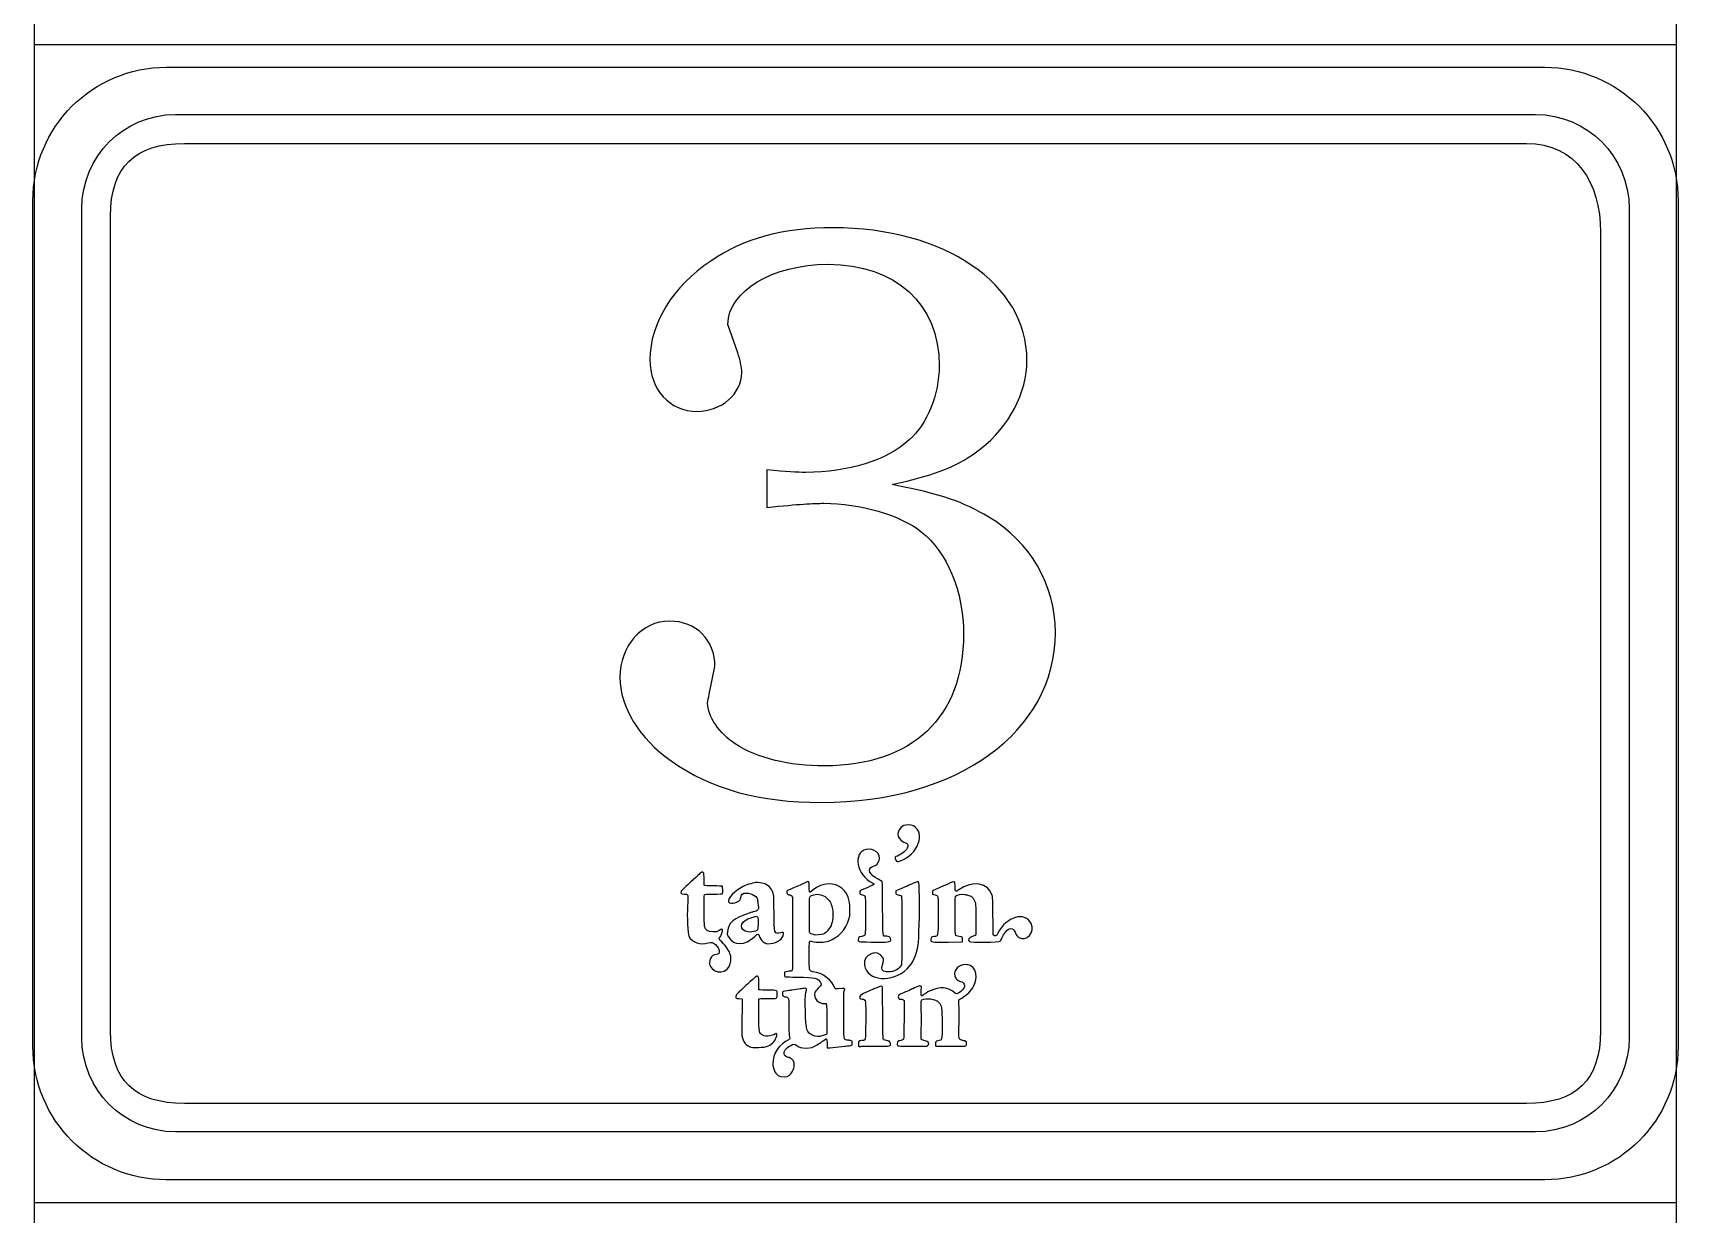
# Model space of a CAD drawing. Header units: millimetres. Extents: x 0 to 115, y 0 to 484.
# Drawn here: x -0.1 to 115.1, y 159.9 to 242.6 of the extents above; entities that cross this region are included whole.
import ezdxf

# ---------------------------------------------------------------- set-up
doc = ezdxf.new("R2010")
doc.units = ezdxf.units.MM
doc.layers.get('0').update_dxf_attribs({"linetype": 'CONTINUOUS'})

msp = doc.modelspace()

# ---------------------------------------------------------------- linework, layer by layer
at = {"color": 7}
for p, q in [((0, 0.000298), (0, 483.65833)), ((115.005552, 483.65833), (115.005552, 0.000298)), ((0, 241.829171), (115.016603, 241.829171)), ((9.864019, 236.912155), (105.145766, 236.912155)), ((9.864019, 236.912155), (9.864019, 236.912155)), ((10.503252, 234.882624), (104.50618, 234.882624)), ((10.503252, 234.882624), (10.503252, 234.882624)), ((3.30588, 172.192604), (3.30588, 230.334966)), ((5.317772, 172.692843), (5.317772, 229.796274)), ((111.703905, 230.334966), (111.703905, 172.192604)), ((109.692013, 228.675852), (109.692013, 172.692843)), ((49.253773, 220.203541), (48.570443, 222.197794)), ((51.303059, 212.001458), (51.303059, 209.38173)), ((47.261285, 196.279564), (47.659571, 198.21702)), ((60.573001, 182.605192), (60.326409, 182.495126)), ((60.326409, 182.495126), (60.326409, 182.387528)), ((63.160979, 182.628828), (62.888281, 182.499006)), ((62.888281, 182.499006), (62.888281, 182.379062)), ((57.118248, 180.757342), (57.114015, 181.201137)), ((58.202687, 181.33484), (58.202687, 180.630342)), ((57.043812, 180.516042), (57.118248, 180.757342)), ((58.202687, 180.630342), (58.197395, 180.52592)), ((58.204098, 180.325895), (58.197395, 179.868342)), ((58.20692, 180.397509), (58.204098, 180.325895)), ((65.939103, 180.441606), (65.943337, 179.42737)), ((47.78904, 179.641154), (47.513521, 179.639742)), ((47.959785, 179.73464), (47.78904, 179.641154)), ((48.541515, 179.663026), (48.517879, 179.437248)), ((48.517879, 179.437248), (48.608896, 179.276029)), ((51.165123, 178.859751), (51.304471, 178.79484)), ((51.304471, 178.79484), (51.540126, 178.818476)), ((64.021051, 178.920429), (65.011651, 178.934187)), ((65.011651, 178.934187), (65.011651, 179.069301)), ((65.943337, 179.42737), (65.895006, 179.387506)), ((60.746568, 177.904781), (60.727518, 177.327284)), ((52.540604, 176.807995), (52.533548, 176.650656)), ((52.650671, 176.840804), (52.540604, 176.807995)), ((60.727518, 177.327284), (60.662606, 177.22392)), ((62.122048, 175.790937), (62.067015, 175.826568)), ((62.11217, 175.472379), (62.122048, 175.790937)), ((49.358548, 174.959793), (49.562454, 174.948857)), ((49.562454, 174.948857), (49.559632, 174.641587)), ((55.490884, 173.525398), (55.497587, 172.478001)), ((55.497587, 172.478001), (55.446787, 172.436726)), ((57.271354, 171.968237), (57.151409, 172.008101)), ((57.278057, 171.844059), (57.271354, 171.968237)), ((62.095942, 172.117109), (62.109701, 172.666737)), ((62.149565, 172.074423), (62.095942, 172.117109)), ((54.07554, 171.484579), (54.458657, 171.538201)), ((54.458657, 171.538201), (54.639279, 171.626396)), ((61.504687, 171.616871), (62.524215, 171.614048)), ((62.524215, 171.614048), (62.575367, 171.662379)), ((104.50618, 167.606493), (10.503252, 167.606493)), ((105.145766, 165.615415), (9.864019, 165.615415)), ((0, 160.653243), (115.016603, 160.653243))]:
    msp.add_line(p, q, dxfattribs=at)
at = {"color": 1}
for p, q in [((9.22469, 240.220857), (105.785216, 240.220857)), ((9.22469, 240.220857), (9.22469, 240.220857)), ((-0.119842, 171.611226), (-0.119842, 230.868366)), ((115.129749, 230.868366), (115.129749, 171.611226)), ((105.785216, 162.258382), (9.22469, 162.258382))]:
    msp.add_line(p, q, dxfattribs=at)
for points in [[(-0.119842, 230.868366), (-0.119842, 236.049613), (4.047147, 240.220857), (9.22469, 240.220857)], [(105.785216, 240.220857), (110.962406, 240.220857), (115.129749, 236.049613), (115.129749, 230.868366)], [(9.22469, 162.258382), (4.047147, 162.258382), (-0.119842, 166.429979), (-0.119842, 171.611226)], [(115.129749, 171.611226), (115.129749, 166.429979), (110.962406, 162.258382), (105.785216, 162.258382)]]:
    msp.add_open_spline(points, degree=3, dxfattribs=at)
at = {"color": 7}
for points in [[(3.30588, 230.334966), (3.30588, 233.978455), (6.231466, 236.912155), (9.864019, 236.912155)], [(105.145766, 236.912155), (108.778319, 236.912155), (111.703905, 233.978455), (111.703905, 230.334966)], [(5.317772, 229.796274), (5.317772, 233.233035), (7.005814, 234.882624), (10.503252, 234.882624)], [(104.50618, 234.882624), (108.003619, 234.882624), (109.692013, 232.114024), (109.692013, 228.675852)], [(55.912454, 228.976066), (52.497565, 228.976066), (49.65206, 228.23488), (47.375585, 226.640324)], [(69.515212, 219.690955), (69.515212, 225.046122), (63.765992, 228.976066), (55.912454, 228.976066)], [(47.375585, 226.640324), (44.700824, 224.875024), (43.106268, 222.254238), (43.106268, 219.748811)], [(48.570443, 222.197794), (48.570443, 224.533535), (51.701346, 226.413135), (55.570612, 226.413135)], [(55.570612, 226.413135), (60.351104, 226.413135), (63.367706, 223.621252), (63.367706, 219.292669)], [(49.53776, 218.836527), (49.53776, 219.236225), (49.424871, 219.690955), (49.253773, 220.203541)], [(43.106268, 219.748811), (43.106268, 217.640611), (44.473282, 216.1025), (46.408268, 216.1025)], [(63.367706, 219.292669), (63.367706, 217.298769), (62.51469, 215.191627), (61.261976, 214.1086)], [(66.271067, 213.482772), (68.262498, 215.020883), (69.515212, 217.413069), (69.515212, 219.690955)], [(46.408268, 216.1025), (48.115712, 216.1025), (49.53776, 217.355213), (49.53776, 218.836527)], [(61.261976, 214.1086), (59.782073, 212.685141), (56.936568, 211.830714), (54.034265, 211.830714)], [(60.06747, 210.976286), (63.311262, 211.716414), (64.733309, 212.286855), (66.271067, 213.482772)], [(54.034265, 211.830714), (53.40879, 211.830714), (52.668662, 211.887158), (51.303059, 212.001458)], [(66.840451, 208.6984), (65.018706, 209.780017), (63.595248, 210.292603), (60.06747, 210.976286)], [(51.303059, 209.38173), (53.579534, 209.609272), (54.546851, 209.665717), (55.286979, 209.665717)], [(55.286979, 209.665717), (57.84744, 209.665717), (60.580056, 208.869144), (62.116404, 207.673228)], [(71.506289, 200.609206), (71.506289, 203.970472), (69.742401, 206.988133), (66.840451, 208.6984)], [(62.116404, 207.673228), (63.936737, 206.248358), (65.075151, 203.457533), (65.075151, 200.494906)], [(44.473282, 201.407189), (42.537238, 201.407189), (41.00089, 199.640478), (41.00089, 197.476892)], [(47.659571, 198.21702), (47.659571, 200.09662), (46.351824, 201.407189), (44.473282, 201.407189)], [(55.115882, 188.704367), (64.676865, 188.704367), (71.506289, 193.659836), (71.506289, 200.609206)], [(65.075151, 200.494906), (65.075151, 194.685009), (61.489517, 191.26765), (55.343423, 191.26765)], [(41.00089, 197.476892), (41.00089, 195.368692), (42.367904, 193.203695), (44.586524, 191.609492)], [(47.148043, 195.653736), (47.148043, 195.824834), (47.20484, 196.052023), (47.261285, 196.279564)], [(49.083029, 192.805409), (48.00106, 193.489092), (47.148043, 194.741453), (47.148043, 195.653736)], [(55.343423, 191.26765), (52.839407, 191.26765), (50.675821, 191.780237), (49.083029, 192.805409)], [(44.586524, 191.609492), (47.432029, 189.615239), (50.790473, 188.704367), (55.115882, 188.704367)], [(60.899673, 187.078414), (60.334523, 186.794428), (60.332054, 186.161898), (60.896851, 185.927653)], [(60.654493, 184.615673), (61.864167, 185.026306), (62.454012, 186.612395), (61.55972, 187.050898)], [(61.55972, 187.050898), (61.388976, 187.134859), (61.04149, 187.148617), (60.901084, 187.078414)], [(60.896851, 185.927653), (61.186129, 185.807709), (61.231637, 185.720926), (61.126862, 185.496206)], [(58.255251, 185.405542), (57.285112, 185.185056), (57.586737, 183.619428), (58.709981, 183.044753)], [(59.157656, 184.62414), (59.299826, 185.112031), (58.813345, 185.53219), (58.25384, 185.405542)], [(58.696223, 184.207862), (58.985501, 184.318281), (59.097331, 184.417412), (59.157656, 184.62414)], [(60.326409, 184.905303), (60.268554, 184.890134), (60.267143, 184.781126), (60.326409, 184.654478)], [(61.126862, 185.496206), (61.024909, 185.282776), (60.615687, 184.980798), (60.326409, 184.905303)], [(60.326409, 184.654478), (60.377209, 184.539826), (60.418837, 184.535945), (60.654493, 184.615673)], [(46.588537, 183.68822), (46.322896, 183.452565), (45.558074, 182.752653), (45.431074, 182.631298)], [(46.901451, 183.294167), (46.90004, 183.867431), (46.854532, 183.925287), (46.587479, 183.68822)], [(46.925087, 182.880712), (46.909918, 182.892001), (46.901451, 183.030995), (46.901451, 183.294167)], [(59.09592, 183.316392), (58.485262, 183.608492), (58.28559, 184.056167), (58.696223, 184.207862)], [(59.378143, 183.156584), (59.368618, 183.174223), (59.24197, 183.24619), (59.09592, 183.316392)], [(61.973176, 182.445384), (61.953773, 183.262417), (61.98129, 183.211617), (61.628512, 183.059923)], [(67.08422, 182.17939), (66.828103, 183.079326), (65.695334, 183.269473), (64.738953, 182.576265)], [(45.431074, 182.631298), (45.18166, 182.387528), (45.209176, 182.27852), (45.512565, 182.27852)], [(45.512565, 182.27852), (45.792318, 182.27852), (45.789496, 182.288398), (45.738343, 181.436792)], [(46.937435, 180.033795), (46.90004, 180.179845), (46.887693, 182.177979), (46.925087, 182.237245)], [(47.554796, 182.856017), (47.222479, 182.861662), (46.938846, 182.872598), (46.925087, 182.880712)], [(46.925087, 182.237245), (46.940257, 182.26194), (47.065493, 182.268995), (47.551973, 182.276051)], [(47.551973, 182.276051), (47.965429, 182.281342), (48.170746, 182.290867), (48.191207, 182.307448)], [(48.177448, 182.829912), (48.167923, 182.839437), (47.888171, 182.850373), (47.554796, 182.856017)], [(48.191207, 182.307448), (48.224368, 182.334965), (48.212021, 182.796751), (48.177448, 182.829912)], [(49.282701, 182.60237), (48.672396, 182.173745), (48.395465, 181.64352), (48.782462, 181.64352)], [(50.296937, 183.038051), (49.954037, 182.971728), (49.581857, 182.81192), (49.282701, 182.60237)], [(49.478493, 182.04992), (49.500365, 182.277109), (49.58856, 182.346253), (49.863021, 182.346253)], [(49.863021, 182.346253), (50.295526, 182.346253), (50.645482, 182.109187), (50.646893, 181.817087)], [(50.483204, 183.079326), (50.470504, 183.073681), (50.386543, 183.054631), (50.296937, 183.038051)], [(50.953104, 183.05322), (50.798587, 183.076503), (50.510721, 183.093084), (50.483204, 183.079326)], [(51.674887, 182.510295), (51.552473, 182.778759), (51.249084, 183.007712), (50.953104, 183.05322)], [(51.796243, 180.987354), (51.793421, 182.267584), (51.796243, 182.24289), (51.674887, 182.510295)], [(52.743098, 182.53499), (52.631268, 182.499006), (52.711348, 182.234423), (52.832704, 182.234423)], [(54.061782, 183.108253), (53.950304, 183.050398), (52.827059, 182.561095), (52.743098, 182.53499)], [(52.832704, 182.234423), (52.911021, 182.234423), (53.039432, 182.165631), (53.077884, 182.10072)], [(53.077884, 182.10072), (53.097287, 182.070381), (53.10399, 177.229565), (53.08494, 177.058468)], [(54.260395, 182.78017), (54.258984, 183.196448), (54.251929, 183.207384), (54.063193, 183.109665)], [(54.282268, 182.443973), (54.26992, 182.475723), (54.260395, 182.627417), (54.260395, 182.78017)], [(54.272743, 180.83319), (54.26992, 182.187856), (54.260395, 182.091195), (54.423026, 182.175156)], [(54.535915, 182.57062), (54.297437, 182.370948), (54.308373, 182.376592), (54.282268, 182.443973)], [(54.423026, 182.175156), (54.624109, 182.279931), (54.916209, 182.295101), (55.153276, 182.213962)], [(56.580968, 182.660226), (56.062737, 183.141415), (55.165623, 183.101198), (54.535915, 182.57062)], [(55.153276, 182.213962), (55.445376, 182.112009), (55.76217, 181.78957), (55.811912, 181.542626)], [(57.114015, 181.201137), (57.107312, 181.911984), (56.962673, 182.306037), (56.580968, 182.660226)], [(58.125781, 182.652112), (57.838973, 182.533578), (57.807223, 182.507473), (57.808634, 182.391762)], [(57.808634, 182.391762), (57.808634, 182.276051), (57.829448, 182.25947), (57.99349, 182.220665)], [(57.99349, 182.220665), (58.20692, 182.172687), (58.202687, 182.193148), (58.202687, 181.33484)], [(58.709981, 183.044753), (58.866968, 182.965026), (58.832748, 182.942801), (58.125781, 182.652112)], [(59.406012, 181.304501), (59.398956, 182.306037), (59.386609, 183.138592), (59.378143, 183.156584)], [(60.326409, 182.387528), (60.326409, 182.26194), (60.333112, 182.258059), (60.560654, 182.213962)], [(60.560654, 182.213962), (60.636501, 182.197381), (60.710937, 182.172687), (60.726106, 182.151873)], [(61.114515, 182.840848), (60.951884, 182.772056), (60.708115, 182.66587), (60.573001, 182.605192)], [(60.726106, 182.151873), (60.760326, 182.112009), (60.775495, 178.810009), (60.746568, 177.904781)], [(61.628512, 183.059923), (61.508567, 183.007712), (61.277145, 182.908228), (61.114515, 182.840848)], [(61.989756, 181.753587), (61.989756, 181.771579), (61.98129, 182.08167), (61.973176, 182.445384)], [(62.888281, 182.379062), (62.888281, 182.24677), (62.87029, 182.260881), (63.095009, 182.220665)], [(63.095009, 182.220665), (63.301737, 182.187856), (63.29327, 182.249592), (63.29327, 180.80144)], [(63.505642, 182.781581), (63.466837, 182.769234), (63.311262, 182.700442), (63.160979, 182.628828)], [(63.97272, 182.980195), (63.755056, 182.884945), (63.545506, 182.79534), (63.505642, 182.781581)], [(64.485306, 182.770645), (64.468726, 183.23102), (64.50612, 183.215851), (63.97272, 182.980195)], [(64.483895, 180.755931), (64.483895, 181.884467), (64.48954, 182.094017), (64.517056, 182.136704)], [(64.738953, 182.576265), (64.488128, 182.394231), (64.499065, 182.386117), (64.485306, 182.770645)], [(64.517056, 182.136704), (64.583026, 182.235834), (64.985545, 182.306037), (65.183806, 182.251004)], [(65.183806, 182.251004), (65.252951, 182.233012), (65.36584, 182.205495), (65.437453, 182.190326)], [(65.437453, 182.190326), (65.668876, 182.144817), (65.85232, 181.911984), (65.912998, 181.585312)], [(67.136784, 180.735117), (67.123026, 181.873531), (67.11597, 182.066501), (67.08422, 182.17939)], [(45.738343, 181.436792), (45.694246, 180.73794), (45.748221, 179.453829), (45.824068, 179.321184)], [(50.131485, 180.975006), (48.929923, 180.562962), (48.608896, 180.296967), (48.541515, 179.663026)], [(48.782462, 181.64352), (49.180748, 181.64352), (49.45521, 181.80474), (49.478493, 182.04992)], [(50.341035, 181.03004), (50.287412, 181.020515), (50.192162, 180.99582), (50.131485, 180.975006)], [(50.670529, 181.619884), (50.75449, 181.184556), (50.704748, 181.096362), (50.341035, 181.03004)], [(50.646893, 181.817087), (50.646893, 181.77299), (50.656771, 181.684795), (50.670529, 181.619884)], [(52.264732, 179.572009), (51.803298, 179.45912), (51.799065, 179.47429), (51.796243, 180.987354)], [(55.811912, 181.542626), (55.824259, 181.483359), (55.850365, 181.391284), (55.869768, 181.337309)], [(55.869768, 181.337309), (55.952318, 181.121056), (55.931857, 180.479001), (55.835195, 180.182667)], [(59.674476, 179.324006), (59.398956, 179.331062), (59.41977, 179.177956), (59.406012, 181.304501)], [(61.902973, 178.726048), (61.941426, 178.95359), (62.007748, 181.279454), (61.989756, 181.753587)], [(65.912998, 181.585312), (65.926756, 181.509817), (65.937692, 181.058967), (65.939103, 180.441606)], [(69.816837, 180.22112), (69.388212, 181.079781), (68.060003, 180.698076), (67.482506, 179.551548)], [(47.513521, 179.639742), (47.130404, 179.638331), (47.018574, 179.714179), (46.937435, 180.033795)], [(48.198262, 179.764979), (48.17886, 179.836592), (48.134762, 179.831301), (47.959785, 179.73464)], [(49.770593, 179.682429), (49.282701, 179.930431), (49.52259, 180.450073), (50.205921, 180.625051)], [(50.205921, 180.625051), (50.286001, 180.645512), (50.385132, 180.675851), (50.427818, 180.692431)], [(50.427818, 180.692431), (50.571398, 180.748876), (50.652537, 180.727004), (50.674762, 180.626462)], [(50.674762, 180.626462), (50.70369, 180.488526), (50.685698, 179.816131), (50.651126, 179.776267)], [(54.467123, 179.47429), (54.261454, 179.516976), (54.274154, 179.428781), (54.272743, 180.83319)], [(55.835195, 180.182667), (55.744532, 179.908559), (55.472893, 179.583298), (55.248173, 179.478523)], [(55.617532, 178.990631), (56.316384, 179.238634), (56.819093, 179.776267), (57.043812, 180.516042)], [(58.197395, 179.868342), (58.19034, 179.332473), (58.201276, 179.35999), (57.949393, 179.308837)], [(58.197395, 180.52592), (58.198806, 180.470534), (58.197395, 180.461009), (58.20692, 180.397509)], [(63.29327, 180.80144), (63.29327, 179.267562), (63.298915, 179.300723), (63.005404, 179.299312)], [(64.765059, 179.31307), (64.449323, 179.370926), (64.481073, 179.206884), (64.483895, 180.755931)], [(67.154423, 179.416434), (67.153012, 179.417845), (67.144898, 180.011923), (67.136784, 180.735117)], [(67.759437, 179.190304), (68.070939, 179.884923), (68.498153, 180.083537), (68.684067, 179.617517)], [(68.948651, 179.235812), (69.462648, 178.894323), (70.111759, 179.630217), (69.816837, 180.22112)], [(45.824068, 179.321184), (46.07066, 178.891501), (46.606529, 178.706645), (47.185437, 178.852695)], [(47.185437, 178.852695), (47.440496, 178.917606), (47.494118, 178.90667), (47.688498, 178.745451)], [(47.688498, 178.745451), (48.019051, 178.476634), (48.065971, 178.04942), (47.765404, 178.04942)], [(48.134762, 178.923251), (47.907573, 179.149029), (47.910396, 179.136681), (48.045157, 179.304956)], [(48.045157, 179.304956), (48.103012, 179.379392), (48.213432, 179.707123), (48.198262, 179.764979)], [(48.69709, 178.133381), (48.69709, 178.249093), (48.424393, 178.630798), (48.134762, 178.923251)], [(48.608896, 179.276029), (48.964496, 178.635031), (49.74731, 178.650201), (50.444398, 179.308837)], [(50.651126, 179.776267), (50.524479, 179.623162), (49.999193, 179.566717), (49.770593, 179.682429)], [(50.444398, 179.308837), (50.699457, 179.550137), (50.69099, 179.552959), (50.808112, 179.23052)], [(50.808112, 179.23052), (50.864909, 179.078826), (50.999671, 178.937009), (51.165123, 178.859751)], [(51.540126, 178.818476), (52.058004, 178.870687), (52.419248, 179.132448), (52.459112, 179.482756)], [(52.459112, 179.482756), (52.472871, 179.607992), (52.450998, 179.617517), (52.264732, 179.572009)], [(54.264276, 178.04942), (54.272743, 179.089762), (54.256162, 179.019559), (54.483351, 178.952179)], [(54.599415, 179.431604), (54.59377, 179.441129), (54.533093, 179.460531), (54.467123, 179.47429)], [(54.483351, 178.952179), (54.731707, 178.879154), (55.362826, 178.901026), (55.617532, 178.990631)], [(55.248173, 179.478523), (55.122937, 179.419256), (54.628343, 179.384684), (54.599415, 179.431604)], [(57.698568, 179.088351), (57.698568, 178.927131), (57.66964, 178.932776), (58.585804, 178.919017)], [(57.949393, 179.308837), (57.726084, 179.263329), (57.698568, 179.238634), (57.698568, 179.088351)], [(58.585804, 178.919017), (59.84134, 178.901026), (59.975043, 178.913373), (59.975043, 179.056601)], [(59.975043, 179.056601), (59.975043, 179.226287), (59.871679, 179.318715), (59.674476, 179.324006)], [(61.113104, 177.039418), (61.530792, 177.454284), (61.778795, 177.98204), (61.902973, 178.726048)], [(62.790209, 179.096817), (62.788798, 178.899615), (62.765515, 178.903848), (64.021051, 178.920429)], [(63.005404, 179.299312), (62.841362, 179.299312), (62.793031, 179.252392), (62.790209, 179.096817)], [(65.011651, 179.069301), (65.011651, 179.252392), (64.993659, 179.270384), (64.765059, 179.31307)], [(65.686867, 179.310248), (65.469203, 179.259448), (65.353492, 179.056601), (65.481551, 178.950767)], [(65.481551, 178.950767), (65.56022, 178.885856), (67.588692, 178.90667), (67.64937, 178.97264)], [(65.895006, 179.387506), (65.86749, 179.365634), (65.773651, 179.331062), (65.686867, 179.310248)], [(67.482506, 179.551548), (67.362562, 179.314481), (67.281423, 179.279909), (67.154423, 179.416434)], [(67.64937, 178.97264), (67.66454, 178.990631), (67.713928, 179.08694), (67.759437, 179.190304)], [(68.684067, 179.617517), (68.764148, 179.409379), (68.831528, 179.311659), (68.948651, 179.235812)], [(47.765404, 178.04942), (47.392165, 178.04942), (47.144162, 177.561529), (47.335721, 177.20734)], [(48.727429, 178.043776), (48.710848, 178.070234), (48.69709, 178.110098), (48.69709, 178.133381)], [(48.733073, 177.379848), (48.79481, 177.617973), (48.793398, 177.941823), (48.727429, 178.043776)], [(54.524979, 176.836923), (54.256162, 176.865851), (54.254751, 176.871143), (54.264276, 178.04942)], [(59.418359, 177.827523), (59.070873, 178.501329), (58.015362, 178.06459), (58.138129, 177.299768)], [(59.406012, 177.325873), (59.484329, 177.561529), (59.488562, 177.69382), (59.418359, 177.827523)], [(47.335721, 177.20734), (47.660982, 176.609381), (48.560565, 176.71839), (48.733073, 177.379848)], [(50.456746, 176.427348), (50.276476, 176.277418), (50.029532, 176.05552), (49.712737, 175.757776)], [(50.733676, 176.002956), (50.736498, 176.537768), (50.685698, 176.616437), (50.455335, 176.425937)], [(52.533548, 176.650656), (52.526846, 176.452395), (52.423482, 176.474268), (53.448654, 176.46192)], [(52.868334, 176.875376), (52.809068, 176.873965), (52.709937, 176.857384), (52.650671, 176.840804)], [(53.08494, 177.058468), (53.068359, 176.907126), (53.035198, 176.879609), (52.868334, 176.875376)], [(53.448654, 176.46192), (54.701368, 176.44534), (54.878815, 176.404065), (55.056615, 176.07457)], [(56.065559, 175.675226), (55.882115, 176.241434), (55.190318, 176.762487), (54.524979, 176.836923)], [(58.138129, 177.299768), (58.318398, 176.176523), (60.087931, 176.022359), (61.113104, 177.039418)], [(59.642726, 176.831279), (59.353448, 176.869731), (59.29277, 176.992498), (59.406012, 177.325873)], [(60.662606, 177.22392), (60.498565, 176.959337), (60.039601, 176.782948), (59.642726, 176.831279)], [(65.033876, 177.331518), (64.579145, 177.248968), (64.313151, 176.787181), (64.504709, 176.41359)], [(64.504709, 176.41359), (64.570678, 176.28412), (64.820092, 176.120079), (64.949562, 176.120079)], [(65.785998, 175.847381), (66.200865, 176.68664), (65.801167, 177.474745), (65.033876, 177.331518)], [(49.365604, 175.440629), (49.252362, 175.358079), (49.113368, 175.173576), (49.114779, 175.104432)], [(49.712737, 175.757776), (49.545873, 175.60079), (49.388887, 175.45862), (49.365604, 175.440629)], [(50.732618, 175.592323), (50.731207, 175.611726), (50.732618, 175.796229), (50.733676, 176.002956)], [(51.347157, 175.545404), (50.805643, 175.556693), (50.733676, 175.560573), (50.732618, 175.592323)], [(51.331987, 174.959793), (52.058004, 174.959793), (52.012848, 174.940743), (52.020962, 175.246601)], [(52.020962, 175.246601), (52.029076, 175.555281), (52.084462, 175.530234), (51.347157, 175.545404)], [(52.380443, 175.315393), (52.372329, 175.154173), (52.397023, 175.121012), (52.545896, 175.089262)], [(52.74839, 175.509773), (52.430184, 175.47379), (52.388909, 175.451918), (52.380443, 175.315393)], [(53.066948, 175.552459), (52.993923, 175.540112), (52.851754, 175.520709), (52.74839, 175.509773)], [(53.658204, 175.637831), (53.445832, 175.610315), (53.243337, 175.581387), (53.066948, 175.552459)], [(53.912909, 175.672404), (53.868812, 175.666759), (53.754512, 175.650179), (53.658204, 175.637831)], [(54.030032, 175.37607), (54.10729, 175.653001), (54.087887, 175.701331), (53.912909, 175.672404)], [(54.103057, 172.790915), (53.995812, 173.088659), (53.940426, 175.050809), (54.030032, 175.37607)], [(54.658682, 175.381715), (54.540148, 174.979195), (54.910565, 174.573854), (55.368118, 174.604193)], [(54.899629, 175.68334), (54.735587, 175.52212), (54.680554, 175.451918), (54.658682, 175.381715)], [(55.056615, 176.07457), (55.139518, 175.92464), (55.133873, 175.913351), (54.899629, 175.68334)], [(56.280401, 175.648768), (56.095898, 175.635009), (56.077907, 175.637831), (56.065559, 175.675226)], [(56.721373, 175.491781), (56.776407, 175.691454), (56.794398, 175.686162), (56.280401, 175.648768)], [(56.680098, 173.863007), (56.680098, 175.242368), (56.684332, 175.352434), (56.721373, 175.491781)], [(58.223501, 175.387006), (57.750779, 175.217673), (57.635068, 174.976373), (58.000193, 174.918518)], [(58.430229, 175.482256), (58.360026, 175.444862), (58.266187, 175.402176), (58.223501, 175.387006)], [(58.590037, 175.551048), (58.572045, 175.551048), (58.500431, 175.519298), (58.430229, 175.482256)], [(58.712804, 175.593734), (58.663062, 175.570451), (58.608029, 175.551048), (58.590037, 175.551048)], [(59.043356, 175.735551), (58.911065, 175.680518), (58.762193, 175.617018), (58.712804, 175.593734)], [(59.385198, 175.76342), (59.361915, 175.851615), (59.316406, 175.847381), (59.043356, 175.735551)], [(59.412715, 173.922273), (59.40707, 174.901937), (59.394723, 175.730259), (59.385198, 175.76342)], [(60.637912, 175.265651), (60.570179, 175.265651), (60.501387, 175.172165), (60.501387, 175.078326)], [(61.521267, 175.650179), (61.31842, 175.549637), (60.665429, 175.265651), (60.637912, 175.265651)], [(61.694834, 175.726026), (61.683898, 175.726026), (61.60664, 175.691454), (61.521267, 175.650179)], [(61.861345, 175.794818), (61.780206, 175.756365), (61.704359, 175.726026), (61.694834, 175.726026)], [(62.067015, 175.826568), (62.01304, 175.86114), (62.004926, 175.86114), (61.861345, 175.794818)], [(62.243404, 175.19827), (62.11217, 175.08397), (62.101234, 175.108665), (62.11217, 175.472379)], [(62.339712, 175.265651), (62.328776, 175.265651), (62.284679, 175.235312), (62.243404, 175.19827)], [(62.45119, 175.342909), (62.40039, 175.300223), (62.349237, 175.265651), (62.339712, 175.265651)], [(63.126406, 175.640654), (62.830426, 175.561984), (62.581012, 175.451918), (62.45119, 175.342909)], [(64.402756, 175.394062), (64.053859, 175.690395), (63.626645, 175.772945), (63.126406, 175.640654)], [(64.882181, 175.453329), (64.624653, 175.256126), (64.57209, 175.249423), (64.402756, 175.394062)], [(65.149587, 175.905237), (65.179926, 175.78247), (65.069506, 175.596556), (64.882181, 175.453329)], [(64.942859, 174.995776), (65.320331, 175.201093), (65.612431, 175.496015), (65.785998, 175.847381)], [(64.949562, 176.120079), (64.992248, 176.120079), (65.134417, 175.967326), (65.149587, 175.905237)], [(49.114779, 175.104432), (49.114779, 174.98484), (49.136651, 174.97214), (49.358548, 174.959793)], [(49.559632, 174.641587), (49.559632, 174.471901), (49.55434, 173.884879), (49.548696, 173.338073)], [(50.755901, 172.759165), (50.732618, 172.781037), (50.719918, 174.897704), (50.743554, 174.936509)], [(50.743554, 174.936509), (50.753079, 174.950268), (50.954515, 174.959793), (51.331987, 174.959793)], [(52.545896, 175.089262), (52.853165, 175.026115), (52.835526, 175.111487), (52.834115, 173.748707)], [(55.368118, 174.604193), (55.492295, 174.612659), (55.483829, 174.688507), (55.490884, 173.525398)], [(58.000193, 174.918518), (58.229145, 174.881476), (58.230204, 174.877243), (58.217856, 173.351832)], [(60.501387, 175.078326), (60.501387, 174.96967), (60.567709, 174.915695), (60.69859, 174.915695)], [(60.69859, 174.915695), (60.779729, 174.915695), (60.884504, 174.863484), (60.903906, 174.816565)], [(60.903906, 174.816565), (60.924368, 174.761532), (60.89544, 172.178845), (60.873568, 172.122401)], [(62.113581, 174.100073), (62.104056, 174.828912), (62.104056, 174.830323), (62.150976, 174.860662)], [(62.109701, 172.666737), (62.125929, 173.364179), (62.125929, 173.248468), (62.113581, 174.100073)], [(62.150976, 174.860662), (62.419792, 175.032818), (63.137695, 174.930865), (63.337367, 174.691329)], [(63.337367, 174.691329), (63.556442, 174.430626), (63.564909, 174.375593), (63.56632, 173.174032)], [(64.751301, 174.542457), (64.730487, 174.907582), (64.715317, 174.873009), (64.942859, 174.995776)], [(64.756592, 173.249879), (64.763648, 173.798095), (64.760826, 174.379826), (64.751301, 174.542457)], [(49.548696, 173.338073), (49.541993, 172.457187), (49.544462, 172.327718), (49.576212, 172.240934)], [(52.834115, 173.748707), (52.832704, 172.786682), (52.837996, 172.573251), (52.866923, 172.415912)], [(56.901995, 172.052198), (56.673043, 172.060312), (56.680098, 172.003868), (56.680098, 173.863007)], [(58.217856, 173.351832), (58.20692, 171.92802), (58.229145, 172.031384), (57.928579, 172.00669)], [(59.511845, 172.053609), (59.42224, 172.073012), (59.423651, 172.041262), (59.412715, 173.922273)], [(63.56632, 173.174032), (63.56632, 171.964004), (63.588192, 172.047965), (63.272456, 172.005279)], [(64.958028, 172.031384), (64.730487, 172.099118), (64.742834, 172.027504), (64.756592, 173.249879)], [(9.864019, 165.615415), (6.231466, 165.615415), (3.30588, 168.547704), (3.30588, 172.192604)], [(10.503252, 167.606493), (7.005814, 167.606493), (5.317772, 169.254671), (5.317772, 172.692843)], [(49.576212, 172.240934), (49.595615, 172.187312), (49.621721, 172.103351), (49.635479, 172.05502)], [(49.635479, 172.05502), (49.664407, 171.948834), (49.845029, 171.718823), (49.934635, 171.673315)], [(50.778126, 172.668148), (50.778126, 172.705543), (50.766837, 172.745407), (50.755901, 172.759165)], [(50.991557, 172.392629), (50.891015, 172.42579), (50.778126, 172.570429), (50.778126, 172.668148)], [(51.093509, 172.348532), (51.082573, 172.358057), (51.035654, 172.37887), (50.991557, 172.392629)], [(51.774371, 172.42579), (51.574346, 172.327718), (51.166534, 172.280798), (51.093509, 172.348532)], [(51.407834, 171.633451), (51.676298, 171.749162), (51.929946, 172.056432), (51.983568, 172.334773)], [(52.851754, 172.093473), (52.165601, 171.779501), (51.698523, 171.075357), (51.723218, 170.38744)], [(51.983568, 172.334773), (52.022373, 172.534445), (52.008615, 172.541501), (51.774371, 172.42579)], [(52.866923, 172.415912), (52.913843, 172.161207), (52.912432, 172.12099), (52.851754, 172.093473)], [(52.967818, 171.673315), (53.174193, 171.779501), (53.195007, 171.779501), (53.401734, 171.662379)], [(55.151865, 172.337595), (54.763104, 172.191545), (54.23817, 172.418734), (54.103057, 172.790915)], [(54.639279, 171.626396), (54.884459, 171.747751), (55.121526, 171.899093), (55.303559, 172.049376)], [(55.314495, 172.381693), (55.270398, 172.374637), (55.197373, 172.355234), (55.151865, 172.337595)], [(55.303559, 172.049376), (55.500409, 172.212007), (55.508876, 172.202482), (55.508876, 171.810898)], [(55.446787, 172.436726), (55.417859, 172.414501), (55.360004, 172.389807), (55.314495, 172.381693)], [(55.508876, 171.810898), (55.508876, 171.65109), (55.518401, 171.514918), (55.529337, 171.507862)], [(57.151409, 172.008101), (57.085087, 172.030326), (56.972198, 172.049376), (56.901995, 172.052198)], [(57.05369, 171.649679), (57.245248, 171.65109), (57.286523, 171.685662), (57.278057, 171.844059)], [(57.928579, 172.00669), (57.715148, 171.987287), (57.68869, 171.957301), (57.708093, 171.751632)], [(57.708093, 171.751632), (57.727495, 171.562896), (57.70527, 171.582298), (57.873545, 171.606993)], [(58.955162, 171.624984), (60.020551, 171.622162), (59.952818, 171.609815), (59.952818, 171.804196)], [(59.666362, 172.009512), (59.612387, 172.026093), (59.543595, 172.046554), (59.511845, 172.053609)], [(59.817704, 171.977762), (59.787718, 171.977762), (59.719984, 171.992932), (59.666362, 172.009512)], [(59.952818, 171.804196), (59.952818, 171.919907), (59.907309, 171.977762), (59.817704, 171.977762)], [(60.435065, 171.77809), (60.435065, 171.611226), (60.353926, 171.623573), (61.504687, 171.616871)], [(60.585348, 171.999987), (60.486218, 171.999987), (60.435065, 171.925551), (60.435065, 171.77809)], [(60.873568, 172.122401), (60.852754, 172.067368), (60.695768, 171.999987), (60.585348, 171.999987)], [(62.375342, 172.003868), (62.276212, 172.020448), (62.179904, 172.050787), (62.149565, 172.074423)], [(62.575367, 171.662379), (62.718595, 171.807018), (62.627579, 171.961182), (62.375342, 172.003868)], [(63.134873, 171.935076), (63.09889, 171.862051), (63.097479, 171.627807), (63.134873, 171.629218)], [(63.272456, 172.005279), (63.185673, 171.992932), (63.156745, 171.977762), (63.134873, 171.935076)], [(64.187562, 171.616871), (65.349259, 171.601701), (65.274823, 171.589354), (65.274823, 171.781971)], [(65.190862, 171.979173), (65.159112, 171.980584), (65.054337, 172.003868), (64.958028, 172.031384)], [(65.274823, 171.781971), (65.274823, 171.946012), (65.261065, 171.979173), (65.190862, 171.979173)], [(109.692013, 172.692843), (109.692013, 169.254671), (108.003619, 167.606493), (104.50618, 167.606493)], [(111.703905, 172.192604), (111.703905, 168.547704), (108.778319, 165.615415), (105.145766, 165.615415)], [(49.934635, 171.673315), (49.970265, 171.655323), (50.035176, 171.616871), (50.079273, 171.587943)], [(50.079273, 171.587943), (50.241904, 171.48599), (51.129493, 171.514918), (51.407834, 171.633451)], [(52.532137, 170.998098), (52.450998, 171.229521), (52.620332, 171.489871), (52.967818, 171.673315)], [(52.866923, 170.816065), (52.773437, 170.816065), (52.552951, 170.936009), (52.532137, 170.998098)], [(53.159376, 170.59699), (53.117748, 170.654846), (52.902907, 170.816065), (52.866923, 170.816065)], [(53.214409, 170.207171), (53.233459, 170.256559), (53.190773, 170.550071), (53.159376, 170.59699)], [(53.401734, 171.662379), (53.604229, 171.545257), (53.629276, 171.480346), (54.07554, 171.484579)], [(55.529337, 171.507862), (55.56532, 171.48599), (56.645526, 171.585121), (56.831793, 171.627807)], [(56.831793, 171.627807), (56.881182, 171.640154), (56.980665, 171.647209), (57.05369, 171.649679)], [(57.873545, 171.606993), (57.950804, 171.618282), (58.436931, 171.626396), (58.955162, 171.624984)], [(63.134873, 171.629218), (63.150042, 171.630629), (63.624176, 171.624984), (64.187562, 171.616871)], [(51.723218, 170.38744), (51.723218, 170.38744), (51.677709, 170.302068), (51.731684, 170.19059)], [(51.731684, 170.19059), (51.783896, 170.078759), (51.799065, 169.847337), (51.934179, 169.724571)], [(51.934179, 169.724571), (52.069293, 169.603568), (52.031898, 169.47939), (52.543073, 169.459987)], [(52.543073, 169.459987), (53.054601, 169.442348), (53.207354, 170.184946), (53.214409, 170.207171)]]:
    msp.add_open_spline(points, degree=3, dxfattribs=at)

doc.saveas('drawing.dxf')
